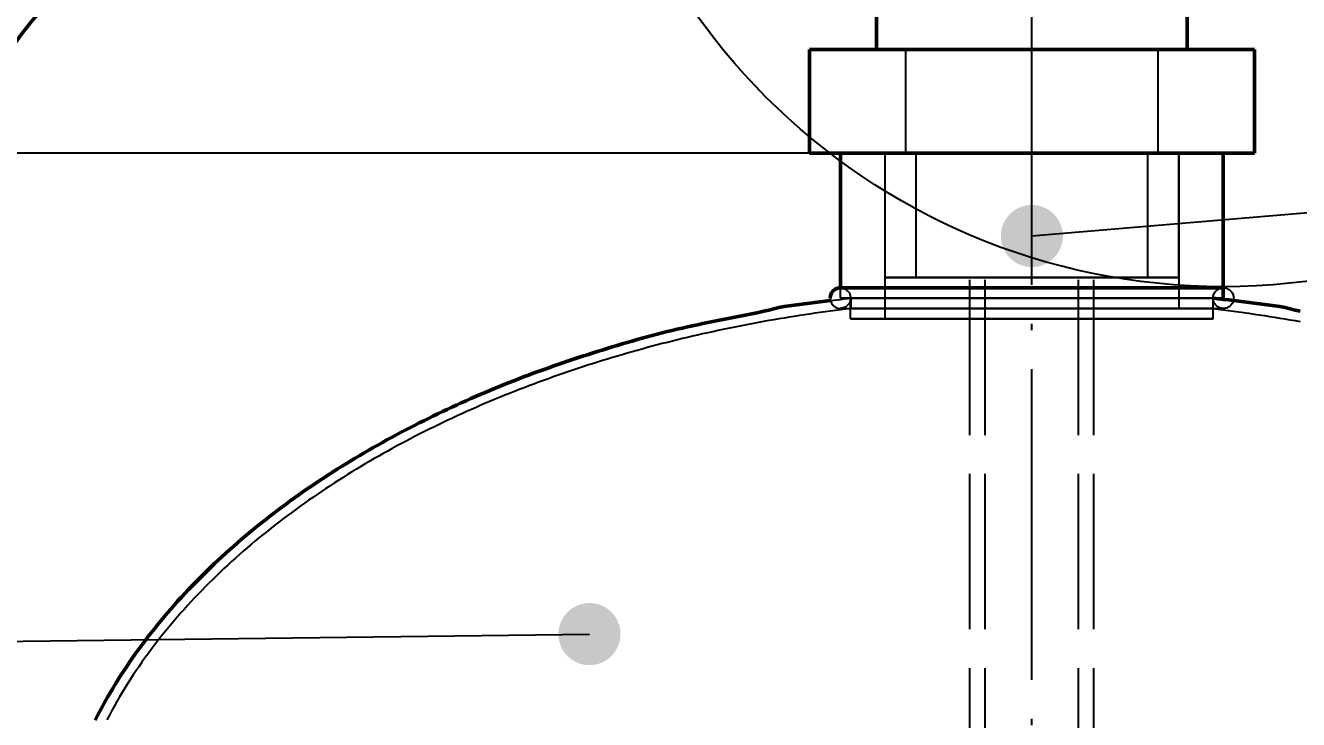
# Model space of a CAD drawing. Header units: millimetres. Extents: x 0 to 420, y 0 to 297.
# Drawn here: x 69.55 to 94.15, y 235.86 to 249.26 of the extents above; entities that cross this region are included whole.
import ezdxf

# ---------------------------------------------------------------- set-up
doc = ezdxf.new("R2010")
doc.units = ezdxf.units.MM
doc.linetypes.add('ISO02-TRAZOS', pattern=[3.75, 3, -0.75])
doc.linetypes.add('ISO04-TRAZO-PUNTO', pattern=[7.625, 6, -0.75, 0.125, -0.75])
for name, color, linetype, lineweight in [('01-VISIBLE', 7, 'CONTINUOUS', 50), ('02-OCULTA', 4, 'ISO02-TRAZOS', 25), ('03-EJE', 1, 'ISO04-TRAZO-PUNTO', 25), ('04-COTA', 3, 'CONTINUOUS', 25), ('08-FINA', 5, 'CONTINUOUS', 25)]:
    doc.layers.add(name, color=color, linetype=linetype, lineweight=lineweight)
doc.styles.add('ISO3098', font='isocpeur.ttf')
doc.dimstyles.new('FLAMA-ISO', dxfattribs={"dimtxt": 3.5, "dimasz": 3, "dimexe": 2, "dimexo": 1, "dimgap": 1, "dimtad": 1, "dimdec": 1, "dimtxsty": 'ISO3098', "dimcen": 2.5, "dimclrd": 3, "dimclre": 3, "dimclrt": 3, "dimazin": 3, "dimtfac": 1, "dimtmove": 0, "dimatfit": 3, "dimlwd": 25, "dimlwe": 25})

msp = doc.modelspace()

# ---------------------------------------------------------------- hatches: boundary and pattern name
at = {"layer": '08-FINA'}
h = msp.add_hatch(color=7, dxfattribs=at)
h.dxf.hatch_style = 1
edge = h.paths.add_edge_path()
edge.add_arc((89, 245.194), 0.6, 0, 360)
h = msp.add_hatch(color=7, dxfattribs=at)
h.dxf.hatch_style = 1
edge = h.paths.add_edge_path()
edge.add_arc((80.45, 237.508), 0.6, 0, 360)

# ---------------------------------------------------------------- linework, layer by layer
at = {"layer": '01-VISIBLE'}
for p, q in [((86, 248.795), (86, 253.48)), ((92, 248.795), (92, 253.48)), ((84.7, 246.795), (84.7, 248.795)), ((93.3, 246.795), (93.3, 248.795)), ((85.3, 244.195), (85.3, 246.795)), ((92.7, 243.995), (92.7, 246.795))]:
    msp.add_line(p, q, dxfattribs=at)
for points in [[(84.7, 248.795), (84.8, 248.795), (84.9, 248.795), (85, 248.795), (85.1, 248.795), (85.2, 248.795), (85.3, 248.795), (85.4, 248.795), (85.5, 248.795), (85.6, 248.795), (85.7, 248.795), (85.8, 248.795), (85.9, 248.795), (86, 248.795), (86.1, 248.795), (86.2, 248.795), (86.3, 248.795), (86.4, 248.795), (86.5, 248.795), (86.6, 248.795), (86.7, 248.795), (86.8, 248.795), (86.9, 248.795), (87, 248.795), (87.1, 248.795), (87.2, 248.795), (87.3, 248.795), (87.4, 248.795), (87.5, 248.795), (87.6, 248.795), (87.7, 248.795), (87.8, 248.795), (87.9, 248.795), (88, 248.795), (88.1, 248.795), (88.2, 248.795), (88.3, 248.795), (88.4, 248.795), (88.5, 248.795), (88.6, 248.795), (88.7, 248.795), (88.8, 248.795), (88.9, 248.795), (89, 248.795), (89.1, 248.795), (89.2, 248.795), (89.3, 248.795), (89.4, 248.795), (89.5, 248.795), (89.6, 248.795), (89.7, 248.795), (89.8, 248.795), (89.9, 248.795), (90, 248.795), (90.1, 248.795), (90.2, 248.795), (90.3, 248.795), (90.4, 248.795), (90.5, 248.795), (90.6, 248.795), (90.7, 248.795), (90.8, 248.795), (90.9, 248.795), (91, 248.795), (91.1, 248.795), (91.2, 248.795), (91.3, 248.795), (91.4, 248.795), (91.5, 248.795), (91.6, 248.795), (91.7, 248.795), (91.8, 248.795), (91.9, 248.795), (92, 248.795), (92.1, 248.795), (92.2, 248.795), (92.3, 248.795), (92.4, 248.795), (92.5, 248.795), (92.6, 248.795), (92.7, 248.795), (92.8, 248.795), (92.9, 248.795), (93, 248.795), (93.1, 248.795), (93.2, 248.795), (93.3, 248.795)], [(84.7, 246.795), (84.8, 246.795), (84.9, 246.795), (85, 246.795), (85.1, 246.795), (85.2, 246.795), (85.3, 246.795), (85.4, 246.795), (85.5, 246.795), (85.6, 246.795), (85.7, 246.795), (85.8, 246.795), (85.9, 246.795), (86, 246.795), (86.1, 246.795), (86.2, 246.795), (86.3, 246.795), (86.4, 246.795), (86.5, 246.795), (86.6, 246.795), (86.7, 246.795), (86.8, 246.795), (86.9, 246.795), (87, 246.795), (87.1, 246.795), (87.2, 246.795), (87.3, 246.795), (87.4, 246.795), (87.5, 246.795), (87.6, 246.795), (87.7, 246.795), (87.8, 246.795), (87.9, 246.795), (88, 246.795), (88.1, 246.795), (88.2, 246.795), (88.3, 246.795), (88.4, 246.795), (88.5, 246.795), (88.6, 246.795), (88.7, 246.795), (88.8, 246.795), (88.9, 246.795), (89, 246.795), (89.1, 246.795), (89.2, 246.795), (89.3, 246.795), (89.4, 246.795), (89.5, 246.795), (89.6, 246.795), (89.7, 246.795), (89.8, 246.795), (89.9, 246.795), (90, 246.795), (90.1, 246.795), (90.2, 246.795), (90.3, 246.795), (90.4, 246.795), (90.5, 246.795), (90.6, 246.795), (90.7, 246.795), (90.8, 246.795), (90.9, 246.795), (91, 246.795), (91.1, 246.795), (91.2, 246.795), (91.3, 246.795), (91.4, 246.795), (91.5, 246.795), (91.6, 246.795), (91.7, 246.795), (91.8, 246.795), (91.9, 246.795), (92, 246.795), (92.1, 246.795), (92.2, 246.795), (92.3, 246.795), (92.4, 246.795), (92.5, 246.795), (92.6, 246.795), (92.7, 246.795), (92.8, 246.795), (92.9, 246.795), (93, 246.795), (93.1, 246.795), (93.2, 246.795), (93.3, 246.795)], [(85.3, 244.195), (85.248, 244.188), (85.2, 244.168), (85.159, 244.136), (85.127, 244.095), (85.107, 244.047), (85.1, 243.995)], [(92.7, 244.195), (92.599, 244.195), (92.497, 244.195), (92.396, 244.195), (92.295, 244.195), (92.193, 244.195), (92.092, 244.195), (91.99, 244.195), (91.889, 244.195), (91.788, 244.195), (91.686, 244.195), (91.585, 244.195), (91.484, 244.195), (91.382, 244.195), (91.281, 244.195), (91.179, 244.195), (91.078, 244.195), (90.977, 244.195), (90.875, 244.195), (90.774, 244.195), (90.673, 244.195), (90.571, 244.195), (90.47, 244.195), (90.368, 244.195), (90.267, 244.195), (90.166, 244.195), (90.064, 244.195), (89.963, 244.195), (89.862, 244.195), (89.76, 244.195), (89.659, 244.195), (89.558, 244.195), (89.456, 244.195), (89.355, 244.195), (89.253, 244.195), (89.152, 244.195), (89.051, 244.195), (88.949, 244.195), (88.848, 244.195), (88.747, 244.195), (88.645, 244.195), (88.544, 244.195), (88.442, 244.195), (88.341, 244.195), (88.24, 244.195), (88.138, 244.195), (88.037, 244.195), (87.936, 244.195), (87.834, 244.195), (87.733, 244.195), (87.632, 244.195), (87.53, 244.195), (87.429, 244.195), (87.327, 244.195), (87.226, 244.195), (87.125, 244.195), (87.023, 244.195), (86.922, 244.195), (86.821, 244.195), (86.719, 244.195), (86.618, 244.195), (86.516, 244.195), (86.415, 244.195), (86.314, 244.195), (86.212, 244.195), (86.111, 244.195), (86.01, 244.195), (85.908, 244.195), (85.807, 244.195), (85.705, 244.195), (85.604, 244.195), (85.503, 244.195), (85.401, 244.195), (85.3, 244.195)], [(70.897, 235.845), (70.943, 235.934), (70.99, 236.023), (71.037, 236.112), (71.086, 236.2), (71.136, 236.287), (71.186, 236.374), (71.237, 236.46), (71.29, 236.546), (71.343, 236.631), (71.396, 236.716), (71.451, 236.8), (71.507, 236.883), (71.563, 236.966), (71.62, 237.049), (71.678, 237.131), (71.737, 237.212), (71.796, 237.293), (71.857, 237.374), (71.918, 237.453), (71.979, 237.533), (72.041, 237.611), (72.105, 237.69), (72.168, 237.767), (72.233, 237.844), (72.298, 237.921), (72.363, 237.996), (72.43, 238.072), (72.497, 238.147), (72.564, 238.221), (72.633, 238.294), (72.701, 238.368), (72.771, 238.44), (72.841, 238.512), (72.911, 238.584), (72.982, 238.655), (73.054, 238.725), (73.126, 238.795), (73.199, 238.864), (73.272, 238.933), (73.346, 239.001), (73.42, 239.068), (73.495, 239.136), (73.57, 239.202), (73.645, 239.268), (73.721, 239.334), (73.798, 239.399), (73.875, 239.463), (73.952, 239.527), (74.03, 239.59), (74.109, 239.653), (74.187, 239.715), (74.266, 239.777), (74.346, 239.838), (74.426, 239.899), (74.506, 239.959), (74.587, 240.019), (74.668, 240.078), (74.749, 240.137), (74.831, 240.195), (74.913, 240.253), (74.996, 240.31), (75.079, 240.367), (75.162, 240.423), (75.245, 240.479), (75.329, 240.534), (75.413, 240.589), (75.498, 240.643), (75.583, 240.697), (75.668, 240.75), (75.753, 240.803), (75.839, 240.855), (75.925, 240.907), (76.011, 240.958), (76.098, 241.009), (76.185, 241.06), (76.272, 241.109), (76.359, 241.159), (76.447, 241.208), (76.534, 241.256), (76.623, 241.305), (76.711, 241.352), (76.8, 241.399), (76.888, 241.446), (76.978, 241.492), (77.067, 241.538), (77.156, 241.584), (77.246, 241.628), (77.336, 241.673), (77.426, 241.717), (77.517, 241.761), (77.608, 241.804), (77.698, 241.846), (77.789, 241.889), (77.881, 241.931), (77.972, 241.972), (78.064, 242.013), (78.156, 242.054), (78.248, 242.094), (78.34, 242.134), (78.432, 242.173), (78.525, 242.212), (78.617, 242.251), (78.71, 242.289), (78.803, 242.326), (78.896, 242.364), (78.99, 242.4), (79.083, 242.437), (79.177, 242.473), (79.271, 242.508), (79.365, 242.543), (79.46, 242.577), (79.554, 242.612), (79.649, 242.645), (79.743, 242.679), (79.838, 242.712), (79.933, 242.744), (80.028, 242.776), (80.123, 242.808), (80.219, 242.84), (80.314, 242.871), (80.41, 242.902), (80.505, 242.932), (80.601, 242.963), (80.697, 242.993), (80.793, 243.023), (80.889, 243.052), (80.985, 243.081), (81.081, 243.11), (81.177, 243.139), (81.273, 243.167), (81.37, 243.195), (81.467, 243.222), (81.563, 243.248), (81.66, 243.274), (81.757, 243.3), (81.855, 243.324), (81.952, 243.348), (82.05, 243.372), (82.148, 243.395), (82.245, 243.417), (82.343, 243.439), (82.441, 243.461), (82.54, 243.482), (82.638, 243.503), (82.736, 243.523), (82.834, 243.543), (82.933, 243.563), (83.031, 243.583), (83.13, 243.602), (83.228, 243.622), (83.327, 243.641), (83.425, 243.661), (83.524, 243.681), (83.622, 243.7), (83.72, 243.72), (83.819, 243.741), (83.916, 243.764), (84.013, 243.791), (84.111, 243.815), (84.21, 243.832), (84.309, 243.847), (84.408, 243.86), (84.508, 243.874), (84.607, 243.886), (84.707, 243.899), (84.807, 243.911), (84.906, 243.924), (85.006, 243.936), (85.106, 243.948)], [(94.185, 243.74), (94.087, 243.763), (93.991, 243.79), (93.893, 243.814), (93.795, 243.831), (93.696, 243.846), (93.596, 243.86), (93.497, 243.873), (93.398, 243.886), (93.298, 243.898), (93.199, 243.911), (93.099, 243.923), (93, 243.935), (92.9, 243.947), (92.801, 243.959), (92.701, 243.971), (92.602, 243.983), (92.502, 243.995)]]:
    msp.add_lwpolyline(points, dxfattribs=at)
msp.add_arc((74.6, 245.261), 6.4, 90, 180, dxfattribs=at)
at = {"layer": '02-OCULTA'}
for p, q in [((86, 248.795), (86, 261.554)), ((92, 248.795), (92, 261.554)), ((86.562, 246.795), (86.562, 248.795)), ((86.8, 248.795), (91.2, 248.795)), ((86.8, 248.795), (91.2, 248.795)), ((91.438, 246.795), (91.438, 248.795)), ((86.162, 243.594), (86.162, 246.795)), ((86.162, 244.395), (86.162, 246.795)), ((86.762, 244.395), (86.762, 246.795)), ((91.238, 244.395), (91.238, 246.795)), ((91.838, 246.795), (91.838, 243.594)), ((91.838, 244.395), (91.838, 246.795)), ((87.8, 177.6), (87.8, 244.395)), ((88.1, 177.6), (88.1, 244.395)), ((89.9, 177.6), (89.9, 244.395)), ((90.2, 177.6), (90.2, 244.395)), ((85.3, 243.995), (85.3, 244.195)), ((85.498, 243.594), (85.498, 243.995)), ((85.5, 243.995), (85.5, 243.794)), ((92.5, 243.995), (92.5, 243.794)), ((92.502, 243.594), (92.502, 243.995))]:
    msp.add_line(p, q, dxfattribs=at)
for points in [[(93.3, 248.795), (93.2, 248.795), (93.1, 248.795), (93, 248.795), (92.9, 248.795), (92.8, 248.795), (92.7, 248.795), (92.6, 248.795), (92.5, 248.795), (92.4, 248.795), (92.3, 248.795), (92.2, 248.795), (92.1, 248.795), (92, 248.795), (91.9, 248.795), (91.8, 248.795), (91.7, 248.795), (91.6, 248.795), (91.5, 248.795), (91.4, 248.795), (91.3, 248.795), (91.2, 248.795), (91.1, 248.795), (91, 248.795), (90.9, 248.795), (90.8, 248.795), (90.7, 248.795), (90.6, 248.795), (90.5, 248.795), (90.4, 248.795), (90.3, 248.795), (90.2, 248.795), (90.1, 248.795), (90, 248.795), (89.9, 248.795), (89.8, 248.795), (89.7, 248.795), (89.6, 248.795), (89.5, 248.795), (89.4, 248.795), (89.3, 248.795), (89.2, 248.795), (89.1, 248.795), (89, 248.795), (88.9, 248.795), (88.8, 248.795), (88.7, 248.795), (88.6, 248.795), (88.5, 248.795), (88.4, 248.795), (88.3, 248.795), (88.2, 248.795), (88.1, 248.795), (88, 248.795), (87.9, 248.795), (87.8, 248.795), (87.7, 248.795), (87.6, 248.795), (87.5, 248.795), (87.4, 248.795), (87.3, 248.795), (87.2, 248.795), (87.1, 248.795), (87, 248.795), (86.9, 248.795), (86.8, 248.795), (86.7, 248.795), (86.6, 248.795), (86.5, 248.795), (86.4, 248.795), (86.3, 248.795), (86.2, 248.795), (86.1, 248.795), (86, 248.795), (85.9, 248.795), (85.8, 248.795), (85.7, 248.795), (85.6, 248.795), (85.5, 248.795), (85.4, 248.795), (85.3, 248.795), (85.2, 248.795), (85.1, 248.795), (85, 248.795), (84.9, 248.795), (84.8, 248.795), (84.7, 248.795)], [(86, 248.795), (86.114, 248.795), (86.229, 248.795), (86.343, 248.795), (86.457, 248.795), (86.571, 248.795), (86.686, 248.795), (86.8, 248.795)], [(86, 248.795), (86.1, 248.795), (86.2, 248.795), (86.3, 248.795), (86.4, 248.795), (86.5, 248.795), (86.6, 248.795), (86.7, 248.795), (86.8, 248.795)], [(91.438, 248.795), (91.336, 248.795), (91.234, 248.795), (91.133, 248.795), (91.031, 248.795), (90.93, 248.795), (90.828, 248.795), (90.727, 248.795), (90.625, 248.795), (90.523, 248.795), (90.422, 248.795), (90.32, 248.795), (90.219, 248.795), (90.117, 248.795), (90.016, 248.795), (89.914, 248.795), (89.813, 248.795), (89.711, 248.795), (89.609, 248.795), (89.508, 248.795), (89.406, 248.795), (89.305, 248.795), (89.203, 248.795), (89.102, 248.795), (89, 248.795), (88.898, 248.795), (88.797, 248.795), (88.695, 248.795), (88.594, 248.795), (88.492, 248.795), (88.391, 248.795), (88.289, 248.795), (88.187, 248.795), (88.086, 248.795), (87.984, 248.795), (87.883, 248.795), (87.781, 248.795), (87.68, 248.795), (87.578, 248.795), (87.477, 248.795), (87.375, 248.795), (87.273, 248.795), (87.172, 248.795), (87.07, 248.795), (86.969, 248.795), (86.867, 248.795), (86.766, 248.795), (86.664, 248.795), (86.562, 248.795)], [(86.562, 248.795), (86.664, 248.795), (86.766, 248.795), (86.867, 248.795), (86.969, 248.795), (87.07, 248.795), (87.172, 248.795), (87.273, 248.795), (87.375, 248.795), (87.477, 248.795), (87.578, 248.795), (87.68, 248.795), (87.781, 248.795), (87.883, 248.795), (87.984, 248.795), (88.086, 248.795), (88.187, 248.795), (88.289, 248.795), (88.391, 248.795), (88.492, 248.795), (88.594, 248.795), (88.695, 248.795), (88.797, 248.795), (88.898, 248.795), (89, 248.795), (89.102, 248.795), (89.203, 248.795), (89.305, 248.795), (89.406, 248.795), (89.508, 248.795), (89.609, 248.795), (89.711, 248.795), (89.813, 248.795), (89.914, 248.795), (90.016, 248.795), (90.117, 248.795), (90.219, 248.795), (90.32, 248.795), (90.422, 248.795), (90.523, 248.795), (90.625, 248.795), (90.727, 248.795), (90.828, 248.795), (90.93, 248.795), (91.031, 248.795), (91.133, 248.795), (91.234, 248.795), (91.336, 248.795), (91.438, 248.795)], [(92, 248.795), (91.886, 248.795), (91.771, 248.795), (91.657, 248.795), (91.543, 248.795), (91.429, 248.795), (91.314, 248.795), (91.2, 248.795)], [(92, 248.795), (91.9, 248.795), (91.8, 248.795), (91.7, 248.795), (91.6, 248.795), (91.5, 248.795), (91.4, 248.795), (91.3, 248.795), (91.2, 248.795)], [(93.3, 246.795), (93.2, 246.795), (93.1, 246.795), (93, 246.795), (92.9, 246.795), (92.8, 246.795), (92.7, 246.795), (92.6, 246.795), (92.5, 246.795), (92.4, 246.795), (92.3, 246.795), (92.2, 246.795), (92.1, 246.795), (92, 246.795), (91.9, 246.795), (91.8, 246.795), (91.7, 246.795), (91.6, 246.795), (91.5, 246.795), (91.4, 246.795), (91.3, 246.795), (91.2, 246.795), (91.1, 246.795), (91, 246.795), (90.9, 246.795), (90.8, 246.795), (90.7, 246.795), (90.6, 246.795), (90.5, 246.795), (90.4, 246.795), (90.3, 246.795), (90.2, 246.795), (90.1, 246.795), (90, 246.795), (89.9, 246.795), (89.8, 246.795), (89.7, 246.795), (89.6, 246.795), (89.5, 246.795), (89.4, 246.795), (89.3, 246.795), (89.2, 246.795), (89.1, 246.795), (89, 246.795), (88.9, 246.795), (88.8, 246.795), (88.7, 246.795), (88.6, 246.795), (88.5, 246.795), (88.4, 246.795), (88.3, 246.795), (88.2, 246.795), (88.1, 246.795), (88, 246.795), (87.9, 246.795), (87.8, 246.795), (87.7, 246.795), (87.6, 246.795), (87.5, 246.795), (87.4, 246.795), (87.3, 246.795), (87.2, 246.795), (87.1, 246.795), (87, 246.795), (86.9, 246.795), (86.8, 246.795), (86.7, 246.795), (86.6, 246.795), (86.5, 246.795), (86.4, 246.795), (86.3, 246.795), (86.2, 246.795), (86.1, 246.795), (86, 246.795), (85.9, 246.795), (85.8, 246.795), (85.7, 246.795), (85.6, 246.795), (85.5, 246.795), (85.4, 246.795), (85.3, 246.795), (85.2, 246.795), (85.1, 246.795), (85, 246.795), (84.9, 246.795), (84.8, 246.795), (84.7, 246.795)], [(92.7, 246.795), (92.6, 246.795), (92.5, 246.795), (92.4, 246.795), (92.3, 246.795), (92.2, 246.795), (92.1, 246.795), (92, 246.795), (91.9, 246.795), (91.8, 246.795), (91.7, 246.795), (91.6, 246.795), (91.5, 246.795), (91.4, 246.795), (91.3, 246.795), (91.2, 246.795), (91.1, 246.795), (91, 246.795), (90.9, 246.795), (90.8, 246.795), (90.7, 246.795), (90.6, 246.795), (90.5, 246.795), (90.4, 246.795), (90.3, 246.795), (90.2, 246.795), (90.1, 246.795), (90, 246.795), (89.9, 246.795), (89.8, 246.795), (89.7, 246.795), (89.6, 246.795), (89.5, 246.795), (89.4, 246.795), (89.3, 246.795), (89.2, 246.795), (89.1, 246.795), (89, 246.795), (88.9, 246.795), (88.8, 246.795), (88.7, 246.795), (88.6, 246.795), (88.5, 246.795), (88.4, 246.795), (88.3, 246.795), (88.2, 246.795), (88.1, 246.795), (88, 246.795), (87.9, 246.795), (87.8, 246.795), (87.7, 246.795), (87.6, 246.795), (87.5, 246.795), (87.4, 246.795), (87.3, 246.795), (87.2, 246.795), (87.1, 246.795), (87, 246.795), (86.9, 246.795), (86.8, 246.795), (86.7, 246.795), (86.6, 246.795), (86.5, 246.795), (86.4, 246.795), (86.3, 246.795), (86.2, 246.795), (86.1, 246.795), (86, 246.795), (85.9, 246.795), (85.8, 246.795), (85.7, 246.795), (85.6, 246.795), (85.5, 246.795), (85.4, 246.795), (85.3, 246.795)], [(85.3, 246.795), (85.4, 246.795), (85.5, 246.795), (85.6, 246.795), (85.7, 246.795), (85.8, 246.795), (85.9, 246.795), (86, 246.795), (86.1, 246.795), (86.2, 246.795), (86.3, 246.795), (86.4, 246.795), (86.5, 246.795), (86.6, 246.795), (86.7, 246.795), (86.8, 246.795), (86.9, 246.795), (87, 246.795), (87.1, 246.795), (87.2, 246.795), (87.3, 246.795), (87.4, 246.795), (87.5, 246.795), (87.6, 246.795), (87.7, 246.795), (87.8, 246.795), (87.9, 246.795), (88, 246.795), (88.1, 246.795), (88.2, 246.795), (88.3, 246.795), (88.4, 246.795), (88.5, 246.795), (88.6, 246.795), (88.7, 246.795), (88.8, 246.795), (88.9, 246.795), (89, 246.795), (89.1, 246.795), (89.2, 246.795), (89.3, 246.795), (89.4, 246.795), (89.5, 246.795), (89.6, 246.795), (89.7, 246.795), (89.8, 246.795), (89.9, 246.795), (90, 246.795), (90.1, 246.795), (90.2, 246.795), (90.3, 246.795), (90.4, 246.795), (90.5, 246.795), (90.6, 246.795), (90.7, 246.795), (90.8, 246.795), (90.9, 246.795), (91, 246.795), (91.1, 246.795), (91.2, 246.795), (91.3, 246.795), (91.4, 246.795), (91.5, 246.795), (91.6, 246.795), (91.7, 246.795), (91.8, 246.795), (91.9, 246.795), (92, 246.795), (92.1, 246.795), (92.2, 246.795), (92.3, 246.795), (92.4, 246.795), (92.5, 246.795), (92.6, 246.795), (92.7, 246.795)], [(91.838, 246.795), (91.736, 246.795), (91.635, 246.795), (91.534, 246.795), (91.432, 246.795), (91.331, 246.795), (91.23, 246.795), (91.128, 246.795), (91.027, 246.795), (90.926, 246.795), (90.824, 246.795), (90.723, 246.795), (90.621, 246.795), (90.52, 246.795), (90.419, 246.795), (90.317, 246.795), (90.216, 246.795), (90.115, 246.795), (90.013, 246.795), (89.912, 246.795), (89.811, 246.795), (89.709, 246.795), (89.608, 246.795), (89.507, 246.795), (89.405, 246.795), (89.304, 246.795), (89.203, 246.795), (89.101, 246.795), (89, 246.795), (88.899, 246.795), (88.797, 246.795), (88.696, 246.795), (88.595, 246.795), (88.493, 246.795), (88.392, 246.795), (88.291, 246.795), (88.189, 246.795), (88.088, 246.795), (87.987, 246.795), (87.885, 246.795), (87.784, 246.795), (87.683, 246.795), (87.581, 246.795), (87.48, 246.795), (87.379, 246.795), (87.277, 246.795), (87.176, 246.795), (87.074, 246.795), (86.973, 246.795), (86.872, 246.795), (86.77, 246.795), (86.669, 246.795), (86.568, 246.795), (86.466, 246.795), (86.365, 246.795), (86.264, 246.795), (86.162, 246.795)], [(86.162, 246.795), (86.264, 246.795), (86.365, 246.795), (86.466, 246.795), (86.568, 246.795), (86.669, 246.795), (86.77, 246.795), (86.872, 246.795), (86.973, 246.795), (87.074, 246.795), (87.176, 246.795), (87.277, 246.795), (87.379, 246.795), (87.48, 246.795), (87.581, 246.795), (87.683, 246.795), (87.784, 246.795), (87.885, 246.795), (87.987, 246.795), (88.088, 246.795), (88.189, 246.795), (88.291, 246.795), (88.392, 246.795), (88.493, 246.795), (88.595, 246.795), (88.696, 246.795), (88.797, 246.795), (88.899, 246.795), (89, 246.795), (89.101, 246.795), (89.203, 246.795), (89.304, 246.795), (89.405, 246.795), (89.507, 246.795), (89.608, 246.795), (89.709, 246.795), (89.811, 246.795), (89.912, 246.795), (90.013, 246.795), (90.115, 246.795), (90.216, 246.795), (90.317, 246.795), (90.419, 246.795), (90.52, 246.795), (90.621, 246.795), (90.723, 246.795), (90.824, 246.795), (90.926, 246.795), (91.027, 246.795), (91.128, 246.795), (91.23, 246.795), (91.331, 246.795), (91.432, 246.795), (91.534, 246.795), (91.635, 246.795), (91.736, 246.795), (91.838, 246.795)], [(91.838, 246.795), (91.736, 246.795), (91.635, 246.795), (91.534, 246.795), (91.432, 246.795), (91.331, 246.795), (91.23, 246.795), (91.128, 246.795), (91.027, 246.795), (90.926, 246.795), (90.824, 246.795), (90.723, 246.795), (90.621, 246.795), (90.52, 246.795), (90.419, 246.795), (90.317, 246.795), (90.216, 246.795), (90.115, 246.795), (90.013, 246.795), (89.912, 246.795), (89.811, 246.795), (89.709, 246.795), (89.608, 246.795), (89.507, 246.795), (89.405, 246.795), (89.304, 246.795), (89.203, 246.795), (89.101, 246.795), (89, 246.795), (88.899, 246.795), (88.797, 246.795), (88.696, 246.795), (88.595, 246.795), (88.493, 246.795), (88.392, 246.795), (88.291, 246.795), (88.189, 246.795), (88.088, 246.795), (87.987, 246.795), (87.885, 246.795), (87.784, 246.795), (87.683, 246.795), (87.581, 246.795), (87.48, 246.795), (87.379, 246.795), (87.277, 246.795), (87.176, 246.795), (87.074, 246.795), (86.973, 246.795), (86.872, 246.795), (86.77, 246.795), (86.669, 246.795), (86.568, 246.795), (86.466, 246.795), (86.365, 246.795), (86.264, 246.795), (86.162, 246.795)], [(86.162, 246.795), (86.264, 246.795), (86.365, 246.795), (86.466, 246.795), (86.568, 246.795), (86.669, 246.795), (86.77, 246.795), (86.872, 246.795), (86.973, 246.795), (87.074, 246.795), (87.176, 246.795), (87.277, 246.795), (87.379, 246.795), (87.48, 246.795), (87.581, 246.795), (87.683, 246.795), (87.784, 246.795), (87.885, 246.795), (87.987, 246.795), (88.088, 246.795), (88.189, 246.795), (88.291, 246.795), (88.392, 246.795), (88.493, 246.795), (88.595, 246.795), (88.696, 246.795), (88.797, 246.795), (88.899, 246.795), (89, 246.795), (89.101, 246.795), (89.203, 246.795), (89.304, 246.795), (89.405, 246.795), (89.507, 246.795), (89.608, 246.795), (89.709, 246.795), (89.811, 246.795), (89.912, 246.795), (90.013, 246.795), (90.115, 246.795), (90.216, 246.795), (90.317, 246.795), (90.419, 246.795), (90.52, 246.795), (90.621, 246.795), (90.723, 246.795), (90.824, 246.795), (90.926, 246.795), (91.027, 246.795), (91.128, 246.795), (91.23, 246.795), (91.331, 246.795), (91.432, 246.795), (91.534, 246.795), (91.635, 246.795), (91.736, 246.795), (91.838, 246.795)], [(91.438, 246.795), (91.336, 246.795), (91.234, 246.795), (91.133, 246.795), (91.031, 246.795), (90.93, 246.795), (90.828, 246.795), (90.727, 246.795), (90.625, 246.795), (90.523, 246.795), (90.422, 246.795), (90.32, 246.795), (90.219, 246.795), (90.117, 246.795), (90.016, 246.795), (89.914, 246.795), (89.813, 246.795), (89.711, 246.795), (89.609, 246.795), (89.508, 246.795), (89.406, 246.795), (89.305, 246.795), (89.203, 246.795), (89.102, 246.795), (89, 246.795), (88.898, 246.795), (88.797, 246.795), (88.695, 246.795), (88.594, 246.795), (88.492, 246.795), (88.391, 246.795), (88.289, 246.795), (88.187, 246.795), (88.086, 246.795), (87.984, 246.795), (87.883, 246.795), (87.781, 246.795), (87.68, 246.795), (87.578, 246.795), (87.477, 246.795), (87.375, 246.795), (87.273, 246.795), (87.172, 246.795), (87.07, 246.795), (86.969, 246.795), (86.867, 246.795), (86.766, 246.795), (86.664, 246.795), (86.562, 246.795)], [(86.562, 246.795), (86.664, 246.795), (86.766, 246.795), (86.867, 246.795), (86.969, 246.795), (87.07, 246.795), (87.172, 246.795), (87.273, 246.795), (87.375, 246.795), (87.477, 246.795), (87.578, 246.795), (87.68, 246.795), (87.781, 246.795), (87.883, 246.795), (87.984, 246.795), (88.086, 246.795), (88.187, 246.795), (88.289, 246.795), (88.391, 246.795), (88.492, 246.795), (88.594, 246.795), (88.695, 246.795), (88.797, 246.795), (88.898, 246.795), (89, 246.795), (89.102, 246.795), (89.203, 246.795), (89.305, 246.795), (89.406, 246.795), (89.508, 246.795), (89.609, 246.795), (89.711, 246.795), (89.813, 246.795), (89.914, 246.795), (90.016, 246.795), (90.117, 246.795), (90.219, 246.795), (90.32, 246.795), (90.422, 246.795), (90.523, 246.795), (90.625, 246.795), (90.727, 246.795), (90.828, 246.795), (90.93, 246.795), (91.031, 246.795), (91.133, 246.795), (91.234, 246.795), (91.336, 246.795), (91.438, 246.795)], [(91.238, 246.795), (91.136, 246.795), (91.034, 246.795), (90.932, 246.795), (90.831, 246.795), (90.729, 246.795), (90.627, 246.795), (90.526, 246.795), (90.424, 246.795), (90.322, 246.795), (90.221, 246.795), (90.119, 246.795), (90.017, 246.795), (89.915, 246.795), (89.814, 246.795), (89.712, 246.795), (89.61, 246.795), (89.509, 246.795), (89.407, 246.795), (89.305, 246.795), (89.203, 246.795), (89.102, 246.795), (89, 246.795), (88.898, 246.795), (88.797, 246.795), (88.695, 246.795), (88.593, 246.795), (88.491, 246.795), (88.39, 246.795), (88.288, 246.795), (88.186, 246.795), (88.085, 246.795), (87.983, 246.795), (87.881, 246.795), (87.779, 246.795), (87.678, 246.795), (87.576, 246.795), (87.474, 246.795), (87.373, 246.795), (87.271, 246.795), (87.169, 246.795), (87.068, 246.795), (86.966, 246.795), (86.864, 246.795), (86.762, 246.795)], [(86.762, 246.795), (86.864, 246.795), (86.966, 246.795), (87.068, 246.795), (87.169, 246.795), (87.271, 246.795), (87.373, 246.795), (87.474, 246.795), (87.576, 246.795), (87.678, 246.795), (87.779, 246.795), (87.881, 246.795), (87.983, 246.795), (88.085, 246.795), (88.186, 246.795), (88.288, 246.795), (88.39, 246.795), (88.491, 246.795), (88.593, 246.795), (88.695, 246.795), (88.797, 246.795), (88.898, 246.795), (89, 246.795), (89.102, 246.795), (89.203, 246.795), (89.305, 246.795), (89.407, 246.795), (89.509, 246.795), (89.61, 246.795), (89.712, 246.795), (89.814, 246.795), (89.915, 246.795), (90.017, 246.795), (90.119, 246.795), (90.221, 246.795), (90.322, 246.795), (90.424, 246.795), (90.526, 246.795), (90.627, 246.795), (90.729, 246.795), (90.831, 246.795), (90.932, 246.795), (91.034, 246.795), (91.136, 246.795), (91.238, 246.795)], [(91.838, 244.395), (91.736, 244.395), (91.635, 244.395), (91.534, 244.395), (91.432, 244.395), (91.331, 244.395), (91.23, 244.395), (91.128, 244.395), (91.027, 244.395), (90.926, 244.395), (90.824, 244.395), (90.723, 244.395), (90.621, 244.395), (90.52, 244.395), (90.419, 244.395), (90.317, 244.395), (90.216, 244.395), (90.115, 244.395), (90.013, 244.395), (89.912, 244.395), (89.811, 244.395), (89.709, 244.395), (89.608, 244.395), (89.507, 244.395), (89.405, 244.395), (89.304, 244.395), (89.203, 244.395), (89.101, 244.395), (89, 244.395), (88.899, 244.395), (88.797, 244.395), (88.696, 244.395), (88.595, 244.395), (88.493, 244.395), (88.392, 244.395), (88.291, 244.395), (88.189, 244.395), (88.088, 244.395), (87.987, 244.395), (87.885, 244.395), (87.784, 244.395), (87.683, 244.395), (87.581, 244.395), (87.48, 244.395), (87.379, 244.395), (87.277, 244.395), (87.176, 244.395), (87.074, 244.395), (86.973, 244.395), (86.872, 244.395), (86.77, 244.395), (86.669, 244.395), (86.568, 244.395), (86.466, 244.395), (86.365, 244.395), (86.264, 244.395), (86.162, 244.395)], [(86.162, 244.395), (86.264, 244.395), (86.365, 244.395), (86.466, 244.395), (86.568, 244.395), (86.669, 244.395), (86.77, 244.395), (86.872, 244.395), (86.973, 244.395), (87.074, 244.395), (87.176, 244.395), (87.277, 244.395), (87.379, 244.395), (87.48, 244.395), (87.581, 244.395), (87.683, 244.395), (87.784, 244.395), (87.885, 244.395), (87.987, 244.395), (88.088, 244.395), (88.189, 244.395), (88.291, 244.395), (88.392, 244.395), (88.493, 244.395), (88.595, 244.395), (88.696, 244.395), (88.797, 244.395), (88.899, 244.395), (89, 244.395), (89.101, 244.395), (89.203, 244.395), (89.304, 244.395), (89.405, 244.395), (89.507, 244.395), (89.608, 244.395), (89.709, 244.395), (89.811, 244.395), (89.912, 244.395), (90.013, 244.395), (90.115, 244.395), (90.216, 244.395), (90.317, 244.395), (90.419, 244.395), (90.52, 244.395), (90.621, 244.395), (90.723, 244.395), (90.824, 244.395), (90.926, 244.395), (91.027, 244.395), (91.128, 244.395), (91.23, 244.395), (91.331, 244.395), (91.432, 244.395), (91.534, 244.395), (91.635, 244.395), (91.736, 244.395), (91.838, 244.395)], [(91.238, 244.395), (91.136, 244.395), (91.034, 244.395), (90.932, 244.395), (90.831, 244.395), (90.729, 244.395), (90.627, 244.395), (90.526, 244.395), (90.424, 244.395), (90.322, 244.395), (90.221, 244.395), (90.119, 244.395), (90.017, 244.395), (89.915, 244.395), (89.814, 244.395), (89.712, 244.395), (89.61, 244.395), (89.509, 244.395), (89.407, 244.395), (89.305, 244.395), (89.203, 244.395), (89.102, 244.395), (89, 244.395), (88.898, 244.395), (88.797, 244.395), (88.695, 244.395), (88.593, 244.395), (88.491, 244.395), (88.39, 244.395), (88.288, 244.395), (88.186, 244.395), (88.085, 244.395), (87.983, 244.395), (87.881, 244.395), (87.779, 244.395), (87.678, 244.395), (87.576, 244.395), (87.474, 244.395), (87.373, 244.395), (87.271, 244.395), (87.169, 244.395), (87.068, 244.395), (86.966, 244.395), (86.864, 244.395), (86.762, 244.395)], [(86.762, 244.395), (86.864, 244.395), (86.966, 244.395), (87.068, 244.395), (87.169, 244.395), (87.271, 244.395), (87.373, 244.395), (87.474, 244.395), (87.576, 244.395), (87.678, 244.395), (87.779, 244.395), (87.881, 244.395), (87.983, 244.395), (88.085, 244.395), (88.186, 244.395), (88.288, 244.395), (88.39, 244.395), (88.491, 244.395), (88.593, 244.395), (88.695, 244.395), (88.797, 244.395), (88.898, 244.395), (89, 244.395), (89.102, 244.395), (89.203, 244.395), (89.305, 244.395), (89.407, 244.395), (89.509, 244.395), (89.61, 244.395), (89.712, 244.395), (89.814, 244.395), (89.915, 244.395), (90.017, 244.395), (90.119, 244.395), (90.221, 244.395), (90.322, 244.395), (90.424, 244.395), (90.526, 244.395), (90.627, 244.395), (90.729, 244.395), (90.831, 244.395), (90.932, 244.395), (91.034, 244.395), (91.136, 244.395), (91.238, 244.395)], [(90.2, 244.395), (90.1, 244.395), (90, 244.395), (89.9, 244.395), (89.8, 244.395), (89.7, 244.395), (89.6, 244.395), (89.5, 244.395), (89.4, 244.395), (89.3, 244.395), (89.2, 244.395), (89.1, 244.395), (89, 244.395), (88.9, 244.395), (88.8, 244.395), (88.7, 244.395), (88.6, 244.395), (88.5, 244.395), (88.4, 244.395), (88.3, 244.395), (88.2, 244.395), (88.1, 244.395), (88, 244.395), (87.9, 244.395), (87.8, 244.395)], [(87.8, 244.395), (87.9, 244.395), (88, 244.395), (88.1, 244.395), (88.2, 244.395), (88.3, 244.395), (88.4, 244.395), (88.5, 244.395), (88.6, 244.395), (88.7, 244.395), (88.8, 244.395), (88.9, 244.395), (89, 244.395), (89.1, 244.395), (89.2, 244.395), (89.3, 244.395), (89.4, 244.395), (89.5, 244.395), (89.6, 244.395), (89.7, 244.395), (89.8, 244.395), (89.9, 244.395), (90, 244.395), (90.1, 244.395), (90.2, 244.395)], [(89.9, 244.395), (89.8, 244.395), (89.7, 244.395), (89.6, 244.395), (89.5, 244.395), (89.4, 244.395), (89.3, 244.395), (89.2, 244.395), (89.1, 244.395), (89, 244.395), (88.9, 244.395), (88.8, 244.395), (88.7, 244.395), (88.6, 244.395), (88.5, 244.395), (88.4, 244.395), (88.3, 244.395), (88.2, 244.395), (88.1, 244.395)], [(88.1, 244.395), (88.2, 244.395), (88.3, 244.395), (88.4, 244.395), (88.5, 244.395), (88.6, 244.395), (88.7, 244.395), (88.8, 244.395), (88.9, 244.395), (89, 244.395), (89.1, 244.395), (89.2, 244.395), (89.3, 244.395), (89.4, 244.395), (89.5, 244.395), (89.6, 244.395), (89.7, 244.395), (89.8, 244.395), (89.9, 244.395)], [(92.7, 244.195), (92.599, 244.195), (92.497, 244.195), (92.396, 244.195), (92.295, 244.195), (92.193, 244.195), (92.092, 244.195), (91.99, 244.195), (91.889, 244.195), (91.788, 244.195), (91.686, 244.195), (91.585, 244.195), (91.484, 244.195), (91.382, 244.195), (91.281, 244.195), (91.179, 244.195), (91.078, 244.195), (90.977, 244.195), (90.875, 244.195), (90.774, 244.195), (90.673, 244.195), (90.571, 244.195), (90.47, 244.195), (90.368, 244.195), (90.267, 244.195), (90.166, 244.195), (90.064, 244.195), (89.963, 244.195), (89.862, 244.195), (89.76, 244.195), (89.659, 244.195), (89.558, 244.195), (89.456, 244.195), (89.355, 244.195), (89.253, 244.195), (89.152, 244.195), (89.051, 244.195), (88.949, 244.195), (88.848, 244.195), (88.747, 244.195), (88.645, 244.195), (88.544, 244.195), (88.442, 244.195), (88.341, 244.195), (88.24, 244.195), (88.138, 244.195), (88.037, 244.195), (87.936, 244.195), (87.834, 244.195), (87.733, 244.195), (87.632, 244.195), (87.53, 244.195), (87.429, 244.195), (87.327, 244.195), (87.226, 244.195), (87.125, 244.195), (87.023, 244.195), (86.922, 244.195), (86.821, 244.195), (86.719, 244.195), (86.618, 244.195), (86.516, 244.195), (86.415, 244.195), (86.314, 244.195), (86.212, 244.195), (86.111, 244.195), (86.01, 244.195), (85.908, 244.195), (85.807, 244.195), (85.705, 244.195), (85.604, 244.195), (85.503, 244.195), (85.401, 244.195), (85.3, 244.195)], [(85.3, 244.195), (85.4, 244.168), (85.473, 244.095), (85.5, 243.995), (85.473, 243.895), (85.4, 243.822), (85.3, 243.795)], [(85.1, 243.995), (85.107, 243.943), (85.127, 243.895), (85.159, 243.853), (85.2, 243.822), (85.248, 243.802), (85.3, 243.795)], [(85.106, 243.948), (85.171, 243.956), (85.237, 243.963), (85.303, 243.971), (85.369, 243.979), (85.434, 243.987), (85.5, 243.995)], [(92.7, 243.995), (92.6, 243.995), (92.5, 243.995), (92.4, 243.995), (92.3, 243.995), (92.2, 243.995), (92.1, 243.995), (92, 243.995), (91.9, 243.995), (91.8, 243.995), (91.7, 243.995), (91.6, 243.995), (91.5, 243.995), (91.4, 243.995), (91.3, 243.995), (91.2, 243.995), (91.1, 243.995), (91, 243.995), (90.9, 243.995), (90.8, 243.995), (90.7, 243.995), (90.6, 243.995), (90.5, 243.995), (90.4, 243.995), (90.3, 243.995), (90.2, 243.995), (90.1, 243.995), (90, 243.995), (89.9, 243.995), (89.8, 243.995), (89.7, 243.995), (89.6, 243.995), (89.5, 243.995), (89.4, 243.995), (89.3, 243.995), (89.2, 243.995), (89.1, 243.995), (89, 243.995), (88.9, 243.995), (88.8, 243.995), (88.7, 243.995), (88.6, 243.995), (88.5, 243.995), (88.4, 243.995), (88.3, 243.995), (88.2, 243.995), (88.1, 243.995), (88, 243.995), (87.9, 243.995), (87.8, 243.995), (87.7, 243.995), (87.6, 243.995), (87.5, 243.995), (87.4, 243.995), (87.3, 243.995), (87.2, 243.995), (87.1, 243.995), (87, 243.995), (86.9, 243.995), (86.8, 243.995), (86.7, 243.995), (86.6, 243.995), (86.5, 243.995), (86.4, 243.995), (86.3, 243.995), (86.2, 243.995), (86.1, 243.995), (86, 243.995), (85.9, 243.995), (85.8, 243.995), (85.7, 243.995), (85.6, 243.995), (85.5, 243.995), (85.4, 243.995), (85.3, 243.995)], [(85.3, 243.995), (85.4, 243.995), (85.5, 243.995), (85.6, 243.995), (85.7, 243.995), (85.8, 243.995), (85.9, 243.995), (86, 243.995), (86.1, 243.995), (86.2, 243.995), (86.3, 243.995), (86.4, 243.995), (86.5, 243.995), (86.6, 243.995), (86.7, 243.995), (86.8, 243.995), (86.9, 243.995), (87, 243.995), (87.1, 243.995), (87.2, 243.995), (87.3, 243.995), (87.4, 243.995), (87.5, 243.995), (87.6, 243.995), (87.7, 243.995), (87.8, 243.995), (87.9, 243.995), (88, 243.995), (88.1, 243.995), (88.2, 243.995), (88.3, 243.995), (88.4, 243.995), (88.5, 243.995), (88.6, 243.995), (88.7, 243.995), (88.8, 243.995), (88.9, 243.995), (89, 243.995), (89.1, 243.995), (89.2, 243.995), (89.3, 243.995), (89.4, 243.995), (89.5, 243.995), (89.6, 243.995), (89.7, 243.995), (89.8, 243.995), (89.9, 243.995), (90, 243.995), (90.1, 243.995), (90.2, 243.995), (90.3, 243.995), (90.4, 243.995), (90.5, 243.995), (90.6, 243.995), (90.7, 243.995), (90.8, 243.995), (90.9, 243.995), (91, 243.995), (91.1, 243.995), (91.2, 243.995), (91.3, 243.995), (91.4, 243.995), (91.5, 243.995), (91.6, 243.995), (91.7, 243.995), (91.8, 243.995), (91.9, 243.995), (92, 243.995), (92.1, 243.995), (92.2, 243.995), (92.3, 243.995), (92.4, 243.995), (92.5, 243.995), (92.6, 243.995), (92.7, 243.995)], [(92.502, 243.995), (92.402, 243.995), (92.302, 243.995), (92.202, 243.995), (92.102, 243.995), (92.002, 243.995), (91.902, 243.995), (91.802, 243.995), (91.702, 243.995), (91.601, 243.995), (91.501, 243.995), (91.401, 243.995), (91.301, 243.995), (91.201, 243.995), (91.101, 243.995), (91.001, 243.995), (90.901, 243.995), (90.801, 243.995), (90.701, 243.995), (90.601, 243.995), (90.501, 243.995), (90.401, 243.995), (90.301, 243.995), (90.201, 243.995), (90.101, 243.995), (90.001, 243.995), (89.901, 243.995), (89.8, 243.995), (89.7, 243.995), (89.6, 243.995), (89.5, 243.995), (89.4, 243.995), (89.3, 243.995), (89.2, 243.995), (89.1, 243.995), (89, 243.995), (88.9, 243.995), (88.8, 243.995), (88.7, 243.995), (88.6, 243.995), (88.5, 243.995), (88.4, 243.995), (88.3, 243.995), (88.2, 243.995), (88.099, 243.995), (87.999, 243.995), (87.899, 243.995), (87.799, 243.995), (87.699, 243.995), (87.599, 243.995), (87.499, 243.995), (87.399, 243.995), (87.299, 243.995), (87.199, 243.995), (87.099, 243.995), (86.999, 243.995), (86.899, 243.995), (86.799, 243.995), (86.699, 243.995), (86.599, 243.995), (86.499, 243.995), (86.399, 243.995), (86.298, 243.995), (86.198, 243.995), (86.098, 243.995), (85.998, 243.995), (85.898, 243.995), (85.798, 243.995), (85.698, 243.995), (85.598, 243.995), (85.498, 243.995)], [(85.498, 243.995), (85.598, 243.995), (85.698, 243.995), (85.798, 243.995), (85.898, 243.995), (85.998, 243.995), (86.098, 243.995), (86.198, 243.995), (86.298, 243.995), (86.399, 243.995), (86.499, 243.995), (86.599, 243.995), (86.699, 243.995), (86.799, 243.995), (86.899, 243.995), (86.999, 243.995), (87.099, 243.995), (87.199, 243.995), (87.299, 243.995), (87.399, 243.995), (87.499, 243.995), (87.599, 243.995), (87.699, 243.995), (87.799, 243.995), (87.899, 243.995), (87.999, 243.995), (88.099, 243.995), (88.2, 243.995), (88.3, 243.995), (88.4, 243.995), (88.5, 243.995), (88.6, 243.995), (88.7, 243.995), (88.8, 243.995), (88.9, 243.995), (89, 243.995), (89.1, 243.995), (89.2, 243.995), (89.3, 243.995), (89.4, 243.995), (89.5, 243.995), (89.6, 243.995), (89.7, 243.995), (89.8, 243.995), (89.901, 243.995), (90.001, 243.995), (90.101, 243.995), (90.201, 243.995), (90.301, 243.995), (90.401, 243.995), (90.501, 243.995), (90.601, 243.995), (90.701, 243.995), (90.801, 243.995), (90.901, 243.995), (91.001, 243.995), (91.101, 243.995), (91.201, 243.995), (91.301, 243.995), (91.401, 243.995), (91.501, 243.995), (91.601, 243.995), (91.702, 243.995), (91.802, 243.995), (91.902, 243.995), (92.002, 243.995), (92.102, 243.995), (92.202, 243.995), (92.302, 243.995), (92.402, 243.995), (92.502, 243.995)], [(92.5, 243.995), (92.399, 243.995), (92.297, 243.995), (92.196, 243.995), (92.094, 243.995), (91.993, 243.995), (91.891, 243.995), (91.79, 243.995), (91.688, 243.995), (91.587, 243.995), (91.486, 243.995), (91.384, 243.995), (91.283, 243.995), (91.181, 243.995), (91.08, 243.995), (90.978, 243.995), (90.877, 243.995), (90.775, 243.995), (90.674, 243.995), (90.572, 243.995), (90.471, 243.995), (90.37, 243.995), (90.268, 243.995), (90.167, 243.995), (90.065, 243.995), (89.964, 243.995), (89.862, 243.995), (89.761, 243.995), (89.659, 243.995), (89.558, 243.995), (89.457, 243.995), (89.355, 243.995), (89.254, 243.995), (89.152, 243.995), (89.051, 243.995), (88.949, 243.995), (88.848, 243.995), (88.746, 243.995), (88.645, 243.995), (88.543, 243.995), (88.442, 243.995), (88.341, 243.995), (88.239, 243.995), (88.138, 243.995), (88.036, 243.995), (87.935, 243.995), (87.833, 243.995), (87.732, 243.995), (87.63, 243.995), (87.529, 243.995), (87.428, 243.995), (87.326, 243.995), (87.225, 243.995), (87.123, 243.995), (87.022, 243.995), (86.92, 243.995), (86.819, 243.995), (86.717, 243.995), (86.616, 243.995), (86.514, 243.995), (86.413, 243.995), (86.312, 243.995), (86.21, 243.995), (86.109, 243.995), (86.007, 243.995), (85.906, 243.995), (85.804, 243.995), (85.703, 243.995), (85.601, 243.995), (85.5, 243.995)], [(85.5, 243.995), (85.601, 243.995), (85.703, 243.995), (85.804, 243.995), (85.906, 243.995), (86.007, 243.995), (86.109, 243.995), (86.21, 243.995), (86.312, 243.995), (86.413, 243.995), (86.514, 243.995), (86.616, 243.995), (86.717, 243.995), (86.819, 243.995), (86.92, 243.995), (87.022, 243.995), (87.123, 243.995), (87.225, 243.995), (87.326, 243.995), (87.428, 243.995), (87.529, 243.995), (87.63, 243.995), (87.732, 243.995), (87.833, 243.995), (87.935, 243.995), (88.036, 243.995), (88.138, 243.995), (88.239, 243.995), (88.341, 243.995), (88.442, 243.995), (88.543, 243.995), (88.645, 243.995), (88.746, 243.995), (88.848, 243.995), (88.949, 243.995), (89.051, 243.995), (89.152, 243.995), (89.254, 243.995), (89.355, 243.995), (89.457, 243.995), (89.558, 243.995), (89.659, 243.995), (89.761, 243.995), (89.862, 243.995), (89.964, 243.995), (90.065, 243.995), (90.167, 243.995), (90.268, 243.995), (90.37, 243.995), (90.471, 243.995), (90.572, 243.995), (90.674, 243.995), (90.775, 243.995), (90.877, 243.995), (90.978, 243.995), (91.08, 243.995), (91.181, 243.995), (91.283, 243.995), (91.384, 243.995), (91.486, 243.995), (91.587, 243.995), (91.688, 243.995), (91.79, 243.995), (91.891, 243.995), (91.993, 243.995), (92.094, 243.995), (92.196, 243.995), (92.297, 243.995), (92.399, 243.995), (92.5, 243.995)], [(92.502, 243.995), (92.502, 243.995), (92.501, 243.995), (92.501, 243.995), (92.501, 243.995), (92.5, 243.995), (92.5, 243.995)], [(85.5, 243.794), (85.401, 243.782), (85.301, 243.77), (85.202, 243.757), (85.102, 243.744), (85.003, 243.731), (84.904, 243.717), (84.805, 243.703), (84.705, 243.688), (84.606, 243.674), (84.507, 243.658), (84.408, 243.643), (84.309, 243.627), (84.21, 243.611), (84.112, 243.595), (84.013, 243.578), (83.914, 243.56), (83.816, 243.543), (83.717, 243.525), (83.618, 243.507), (83.52, 243.488), (83.422, 243.469), (83.323, 243.45), (83.225, 243.43), (83.127, 243.41), (83.029, 243.389), (82.931, 243.368), (82.833, 243.347), (82.735, 243.326), (82.637, 243.304), (82.54, 243.282), (82.442, 243.259), (82.344, 243.236), (82.247, 243.213), (82.15, 243.189), (82.052, 243.165), (81.955, 243.14), (81.858, 243.116), (81.761, 243.09), (81.664, 243.065), (81.567, 243.039), (81.471, 243.012), (81.374, 242.986), (81.278, 242.959), (81.181, 242.931), (81.085, 242.903), (80.989, 242.875), (80.893, 242.847), (80.797, 242.818), (80.701, 242.788), (80.606, 242.758), (80.51, 242.728), (80.415, 242.698), (80.319, 242.667), (80.224, 242.636), (80.129, 242.604), (80.034, 242.572), (79.939, 242.539), (79.845, 242.506), (79.75, 242.473), (79.656, 242.439), (79.562, 242.405), (79.468, 242.371), (79.374, 242.336), (79.28, 242.301), (79.186, 242.265), (79.093, 242.229), (78.999, 242.192), (78.906, 242.155), (78.813, 242.118), (78.721, 242.08), (78.628, 242.042), (78.535, 242.003), (78.443, 241.964), (78.351, 241.925), (78.259, 241.885), (78.167, 241.845), (78.076, 241.804), (77.985, 241.763), (77.893, 241.721), (77.802, 241.679), (77.712, 241.637), (77.621, 241.594), (77.531, 241.55), (77.441, 241.506), (77.351, 241.462), (77.261, 241.418), (77.172, 241.372), (77.083, 241.327), (76.994, 241.281), (76.905, 241.234), (76.816, 241.187), (76.728, 241.14), (76.64, 241.092), (76.552, 241.043), (76.465, 240.995), (76.378, 240.945), (76.291, 240.896), (76.204, 240.845), (76.118, 240.795), (76.031, 240.743), (75.946, 240.692), (75.86, 240.639), (75.775, 240.587), (75.69, 240.534), (75.605, 240.48), (75.521, 240.426), (75.437, 240.371), (75.353, 240.316), (75.27, 240.261), (75.187, 240.204), (75.104, 240.148), (75.022, 240.091), (74.94, 240.033), (74.858, 239.975), (74.777, 239.916), (74.696, 239.857), (74.616, 239.797), (74.536, 239.737), (74.456, 239.677), (74.377, 239.615), (74.298, 239.554), (74.219, 239.491), (74.141, 239.429), (74.063, 239.365), (73.986, 239.301), (73.909, 239.237), (73.833, 239.172), (73.757, 239.107), (73.682, 239.041), (73.607, 238.974), (73.532, 238.907), (73.458, 238.84), (73.385, 238.772), (73.312, 238.703), (73.24, 238.634), (73.168, 238.564), (73.097, 238.493), (73.026, 238.422), (72.956, 238.351), (72.886, 238.279), (72.817, 238.206), (72.749, 238.133), (72.681, 238.059), (72.614, 237.984), (72.547, 237.91), (72.481, 237.834), (72.416, 237.758), (72.352, 237.681), (72.288, 237.604), (72.224, 237.527), (72.162, 237.448), (72.1, 237.369), (72.039, 237.29), (71.978, 237.21), (71.919, 237.13), (71.86, 237.049), (71.802, 236.967), (71.745, 236.885), (71.688, 236.802), (71.632, 236.719), (71.578, 236.635), (71.524, 236.55), (71.471, 236.465), (71.419, 236.38), (71.367, 236.294), (71.317, 236.207), (71.268, 236.12), (71.219, 236.032), (71.172, 235.944), (71.125, 235.855)], [(85.3, 243.795), (85.4, 243.795), (85.5, 243.795), (85.6, 243.795), (85.7, 243.795), (85.8, 243.795), (85.9, 243.795), (86, 243.795), (86.1, 243.795), (86.2, 243.795), (86.3, 243.795), (86.4, 243.795), (86.5, 243.795), (86.6, 243.795), (86.7, 243.795), (86.8, 243.795), (86.9, 243.795), (87, 243.795), (87.1, 243.795), (87.2, 243.795), (87.3, 243.795), (87.4, 243.795), (87.5, 243.795), (87.6, 243.795), (87.7, 243.795), (87.8, 243.795), (87.9, 243.795), (88, 243.795), (88.1, 243.795), (88.2, 243.795), (88.3, 243.795), (88.4, 243.795), (88.5, 243.795), (88.6, 243.795), (88.7, 243.795), (88.8, 243.795), (88.9, 243.795), (89, 243.795), (89.1, 243.795), (89.2, 243.795), (89.3, 243.795), (89.4, 243.795), (89.5, 243.795), (89.6, 243.795), (89.7, 243.795), (89.8, 243.795), (89.9, 243.795), (90, 243.795), (90.1, 243.795), (90.2, 243.795), (90.3, 243.795), (90.4, 243.795), (90.5, 243.795), (90.6, 243.795), (90.7, 243.795), (90.8, 243.795), (90.9, 243.795), (91, 243.795), (91.1, 243.795), (91.2, 243.795), (91.3, 243.795), (91.4, 243.795), (91.5, 243.795), (91.6, 243.795), (91.7, 243.795), (91.8, 243.795), (91.9, 243.795), (92, 243.795), (92.1, 243.795), (92.2, 243.795), (92.3, 243.795), (92.4, 243.795), (92.5, 243.795), (92.6, 243.795), (92.7, 243.795)], [(85.3, 243.795), (85.4, 243.795), (85.5, 243.795), (85.6, 243.795), (85.7, 243.795), (85.8, 243.795), (85.9, 243.795), (86, 243.795), (86.1, 243.795), (86.2, 243.795), (86.3, 243.795), (86.4, 243.795), (86.5, 243.795), (86.6, 243.795), (86.7, 243.795), (86.8, 243.795), (86.9, 243.795), (87, 243.795), (87.1, 243.795), (87.2, 243.795), (87.3, 243.795), (87.4, 243.795), (87.5, 243.795), (87.6, 243.795), (87.7, 243.795), (87.8, 243.795), (87.9, 243.795), (88, 243.795), (88.1, 243.795), (88.2, 243.795), (88.3, 243.795), (88.4, 243.795), (88.5, 243.795), (88.6, 243.795), (88.7, 243.795), (88.8, 243.795), (88.9, 243.795), (89, 243.795), (89.1, 243.795), (89.2, 243.795), (89.3, 243.795), (89.4, 243.795), (89.5, 243.795), (89.6, 243.795), (89.7, 243.795), (89.8, 243.795), (89.9, 243.795), (90, 243.795), (90.1, 243.795), (90.2, 243.795), (90.3, 243.795), (90.4, 243.795), (90.5, 243.795), (90.6, 243.795), (90.7, 243.795), (90.8, 243.795), (90.9, 243.795), (91, 243.795), (91.1, 243.795), (91.2, 243.795), (91.3, 243.795), (91.4, 243.795), (91.5, 243.795), (91.6, 243.795), (91.7, 243.795), (91.8, 243.795), (91.9, 243.795), (92, 243.795), (92.1, 243.795), (92.2, 243.795), (92.3, 243.795), (92.4, 243.795), (92.5, 243.795), (92.6, 243.795), (92.7, 243.795)], [(92.502, 243.594), (92.402, 243.594), (92.302, 243.594), (92.202, 243.594), (92.102, 243.594), (92.002, 243.594), (91.902, 243.594), (91.802, 243.594), (91.702, 243.594), (91.601, 243.594), (91.501, 243.594), (91.401, 243.594), (91.301, 243.594), (91.201, 243.594), (91.101, 243.594), (91.001, 243.594), (90.901, 243.594), (90.801, 243.594), (90.701, 243.594), (90.601, 243.594), (90.501, 243.594), (90.401, 243.594), (90.301, 243.594), (90.201, 243.594), (90.101, 243.594), (90.001, 243.594), (89.901, 243.594), (89.8, 243.594), (89.7, 243.594), (89.6, 243.594), (89.5, 243.594), (89.4, 243.594), (89.3, 243.594), (89.2, 243.594), (89.1, 243.594), (89, 243.594), (88.9, 243.594), (88.8, 243.594), (88.7, 243.594), (88.6, 243.594), (88.5, 243.594), (88.4, 243.594), (88.3, 243.594), (88.2, 243.594), (88.099, 243.594), (87.999, 243.594), (87.899, 243.594), (87.799, 243.594), (87.699, 243.594), (87.599, 243.594), (87.499, 243.594), (87.399, 243.594), (87.299, 243.594), (87.199, 243.594), (87.099, 243.594), (86.999, 243.594), (86.899, 243.594), (86.799, 243.594), (86.699, 243.594), (86.599, 243.594), (86.499, 243.594), (86.399, 243.594), (86.298, 243.594), (86.198, 243.594), (86.098, 243.594), (85.998, 243.594), (85.898, 243.594), (85.798, 243.594), (85.698, 243.594), (85.598, 243.594), (85.498, 243.594)], [(85.498, 243.594), (85.598, 243.594), (85.698, 243.594), (85.798, 243.594), (85.898, 243.594), (85.998, 243.594), (86.098, 243.594), (86.198, 243.594), (86.298, 243.594), (86.399, 243.594), (86.499, 243.594), (86.599, 243.594), (86.699, 243.594), (86.799, 243.594), (86.899, 243.594), (86.999, 243.594), (87.099, 243.594), (87.199, 243.594), (87.299, 243.594), (87.399, 243.594), (87.499, 243.594), (87.599, 243.594), (87.699, 243.594), (87.799, 243.594), (87.899, 243.594), (87.999, 243.594), (88.099, 243.594), (88.2, 243.594), (88.3, 243.594), (88.4, 243.594), (88.5, 243.594), (88.6, 243.594), (88.7, 243.594), (88.8, 243.594), (88.9, 243.594), (89, 243.594), (89.1, 243.594), (89.2, 243.594), (89.3, 243.594), (89.4, 243.594), (89.5, 243.594), (89.6, 243.594), (89.7, 243.594), (89.8, 243.594), (89.901, 243.594), (90.001, 243.594), (90.101, 243.594), (90.201, 243.594), (90.301, 243.594), (90.401, 243.594), (90.501, 243.594), (90.601, 243.594), (90.701, 243.594), (90.801, 243.594), (90.901, 243.594), (91.001, 243.594), (91.101, 243.594), (91.201, 243.594), (91.301, 243.594), (91.401, 243.594), (91.501, 243.594), (91.601, 243.594), (91.702, 243.594), (91.802, 243.594), (91.902, 243.594), (92.002, 243.594), (92.102, 243.594), (92.202, 243.594), (92.302, 243.594), (92.402, 243.594), (92.502, 243.594)], [(92.5, 243.794), (92.4, 243.794), (92.3, 243.794), (92.2, 243.794), (92.1, 243.794), (92, 243.794), (91.9, 243.794), (91.8, 243.794), (91.7, 243.794), (91.6, 243.794), (91.5, 243.794), (91.4, 243.794), (91.3, 243.794), (91.2, 243.794), (91.1, 243.794), (91, 243.794), (90.9, 243.794), (90.8, 243.794), (90.7, 243.794), (90.6, 243.794), (90.5, 243.794), (90.4, 243.794), (90.3, 243.794), (90.2, 243.794), (90.1, 243.794), (90, 243.794), (89.9, 243.794), (89.8, 243.794), (89.7, 243.794), (89.6, 243.794), (89.5, 243.794), (89.4, 243.794), (89.3, 243.794), (89.2, 243.794), (89.1, 243.794), (89, 243.794), (88.9, 243.794), (88.8, 243.794), (88.7, 243.794), (88.6, 243.794), (88.5, 243.794), (88.4, 243.794), (88.3, 243.794), (88.2, 243.794), (88.1, 243.794), (88, 243.794), (87.9, 243.794), (87.8, 243.794), (87.7, 243.794), (87.6, 243.794), (87.5, 243.794), (87.4, 243.794), (87.3, 243.794), (87.2, 243.794), (87.1, 243.794), (87, 243.794), (86.9, 243.794), (86.8, 243.794), (86.7, 243.794), (86.6, 243.794), (86.5, 243.794), (86.4, 243.794), (86.3, 243.794), (86.2, 243.794), (86.1, 243.794), (86, 243.794), (85.9, 243.794), (85.8, 243.794), (85.7, 243.794), (85.6, 243.794), (85.5, 243.794)], [(85.5, 243.794), (85.6, 243.794), (85.7, 243.794), (85.8, 243.794), (85.9, 243.794), (86, 243.794), (86.1, 243.794), (86.2, 243.794), (86.3, 243.794), (86.4, 243.794), (86.5, 243.794), (86.6, 243.794), (86.7, 243.794), (86.8, 243.794), (86.9, 243.794), (87, 243.794), (87.1, 243.794), (87.2, 243.794), (87.3, 243.794), (87.4, 243.794), (87.5, 243.794), (87.6, 243.794), (87.7, 243.794), (87.8, 243.794), (87.9, 243.794), (88, 243.794), (88.1, 243.794), (88.2, 243.794), (88.3, 243.794), (88.4, 243.794), (88.5, 243.794), (88.6, 243.794), (88.7, 243.794), (88.8, 243.794), (88.9, 243.794), (89, 243.794), (89.1, 243.794), (89.2, 243.794), (89.3, 243.794), (89.4, 243.794), (89.5, 243.794), (89.6, 243.794), (89.7, 243.794), (89.8, 243.794), (89.9, 243.794), (90, 243.794), (90.1, 243.794), (90.2, 243.794), (90.3, 243.794), (90.4, 243.794), (90.5, 243.794), (90.6, 243.794), (90.7, 243.794), (90.8, 243.794), (90.9, 243.794), (91, 243.794), (91.1, 243.794), (91.2, 243.794), (91.3, 243.794), (91.4, 243.794), (91.5, 243.794), (91.6, 243.794), (91.7, 243.794), (91.8, 243.794), (91.9, 243.794), (92, 243.794), (92.1, 243.794), (92.2, 243.794), (92.3, 243.794), (92.4, 243.794), (92.5, 243.794)], [(91.838, 243.594), (91.736, 243.594), (91.635, 243.594), (91.534, 243.594), (91.432, 243.594), (91.331, 243.594), (91.23, 243.594), (91.128, 243.594), (91.027, 243.594), (90.926, 243.594), (90.824, 243.594), (90.723, 243.594), (90.621, 243.594), (90.52, 243.594), (90.419, 243.594), (90.317, 243.594), (90.216, 243.594), (90.115, 243.594), (90.013, 243.594), (89.912, 243.594), (89.811, 243.594), (89.709, 243.594), (89.608, 243.594), (89.507, 243.594), (89.405, 243.594), (89.304, 243.594), (89.203, 243.594), (89.101, 243.594), (89, 243.594), (88.899, 243.594), (88.797, 243.594), (88.696, 243.594), (88.595, 243.594), (88.493, 243.594), (88.392, 243.594), (88.291, 243.594), (88.189, 243.594), (88.088, 243.594), (87.987, 243.594), (87.885, 243.594), (87.784, 243.594), (87.683, 243.594), (87.581, 243.594), (87.48, 243.594), (87.379, 243.594), (87.277, 243.594), (87.176, 243.594), (87.074, 243.594), (86.973, 243.594), (86.872, 243.594), (86.77, 243.594), (86.669, 243.594), (86.568, 243.594), (86.466, 243.594), (86.365, 243.594), (86.264, 243.594), (86.162, 243.594)], [(86.162, 243.594), (86.264, 243.594), (86.365, 243.594), (86.466, 243.594), (86.568, 243.594), (86.669, 243.594), (86.77, 243.594), (86.872, 243.594), (86.973, 243.594), (87.074, 243.594), (87.176, 243.594), (87.277, 243.594), (87.379, 243.594), (87.48, 243.594), (87.581, 243.594), (87.683, 243.594), (87.784, 243.594), (87.885, 243.594), (87.987, 243.594), (88.088, 243.594), (88.189, 243.594), (88.291, 243.594), (88.392, 243.594), (88.493, 243.594), (88.595, 243.594), (88.696, 243.594), (88.797, 243.594), (88.899, 243.594), (89, 243.594), (89.101, 243.594), (89.203, 243.594), (89.304, 243.594), (89.405, 243.594), (89.507, 243.594), (89.608, 243.594), (89.709, 243.594), (89.811, 243.594), (89.912, 243.594), (90.013, 243.594), (90.115, 243.594), (90.216, 243.594), (90.317, 243.594), (90.419, 243.594), (90.52, 243.594), (90.621, 243.594), (90.723, 243.594), (90.824, 243.594), (90.926, 243.594), (91.027, 243.594), (91.128, 243.594), (91.23, 243.594), (91.331, 243.594), (91.432, 243.594), (91.534, 243.594), (91.635, 243.594), (91.736, 243.594), (91.838, 243.594)], [(92.5, 243.794), (92.599, 243.782), (92.699, 243.77), (92.798, 243.757), (92.898, 243.744), (92.997, 243.73), (93.096, 243.717), (93.195, 243.703), (93.295, 243.688), (93.394, 243.673), (93.493, 243.658), (93.592, 243.643), (93.691, 243.627), (93.79, 243.611), (93.888, 243.594), (93.987, 243.577), (94.086, 243.56), (94.184, 243.543)]]:
    msp.add_lwpolyline(points, dxfattribs=at)
msp.add_circle((92.7, 243.995), 0.2, dxfattribs=at)
at = {"layer": '03-EJE'}
msp.add_line((89, 168), (89, 251.795), dxfattribs=at)
at = {"layer": '08-FINA'}
for p, q in [((134.012, 248.961), (89, 245.194)), ((35, 236.94), (80.45, 237.508))]:
    msp.add_line(p, q, dxfattribs=at)
msp.add_circle((92.7, 256.716), 12.5, dxfattribs=at)

# ---------------------------------------------------------------- dimensions: what is measured, and where the dimension line sits
at = {"layer": '04-COTA'}
msp.add_linear_dim(base=(53, 173), p1=(70, 173), p2=(86, 246.795), angle=90, dimstyle='FLAMA-ISO', override={"dimlfac": 5}, dxfattribs=at).render()

doc.saveas('drawing.dxf')
